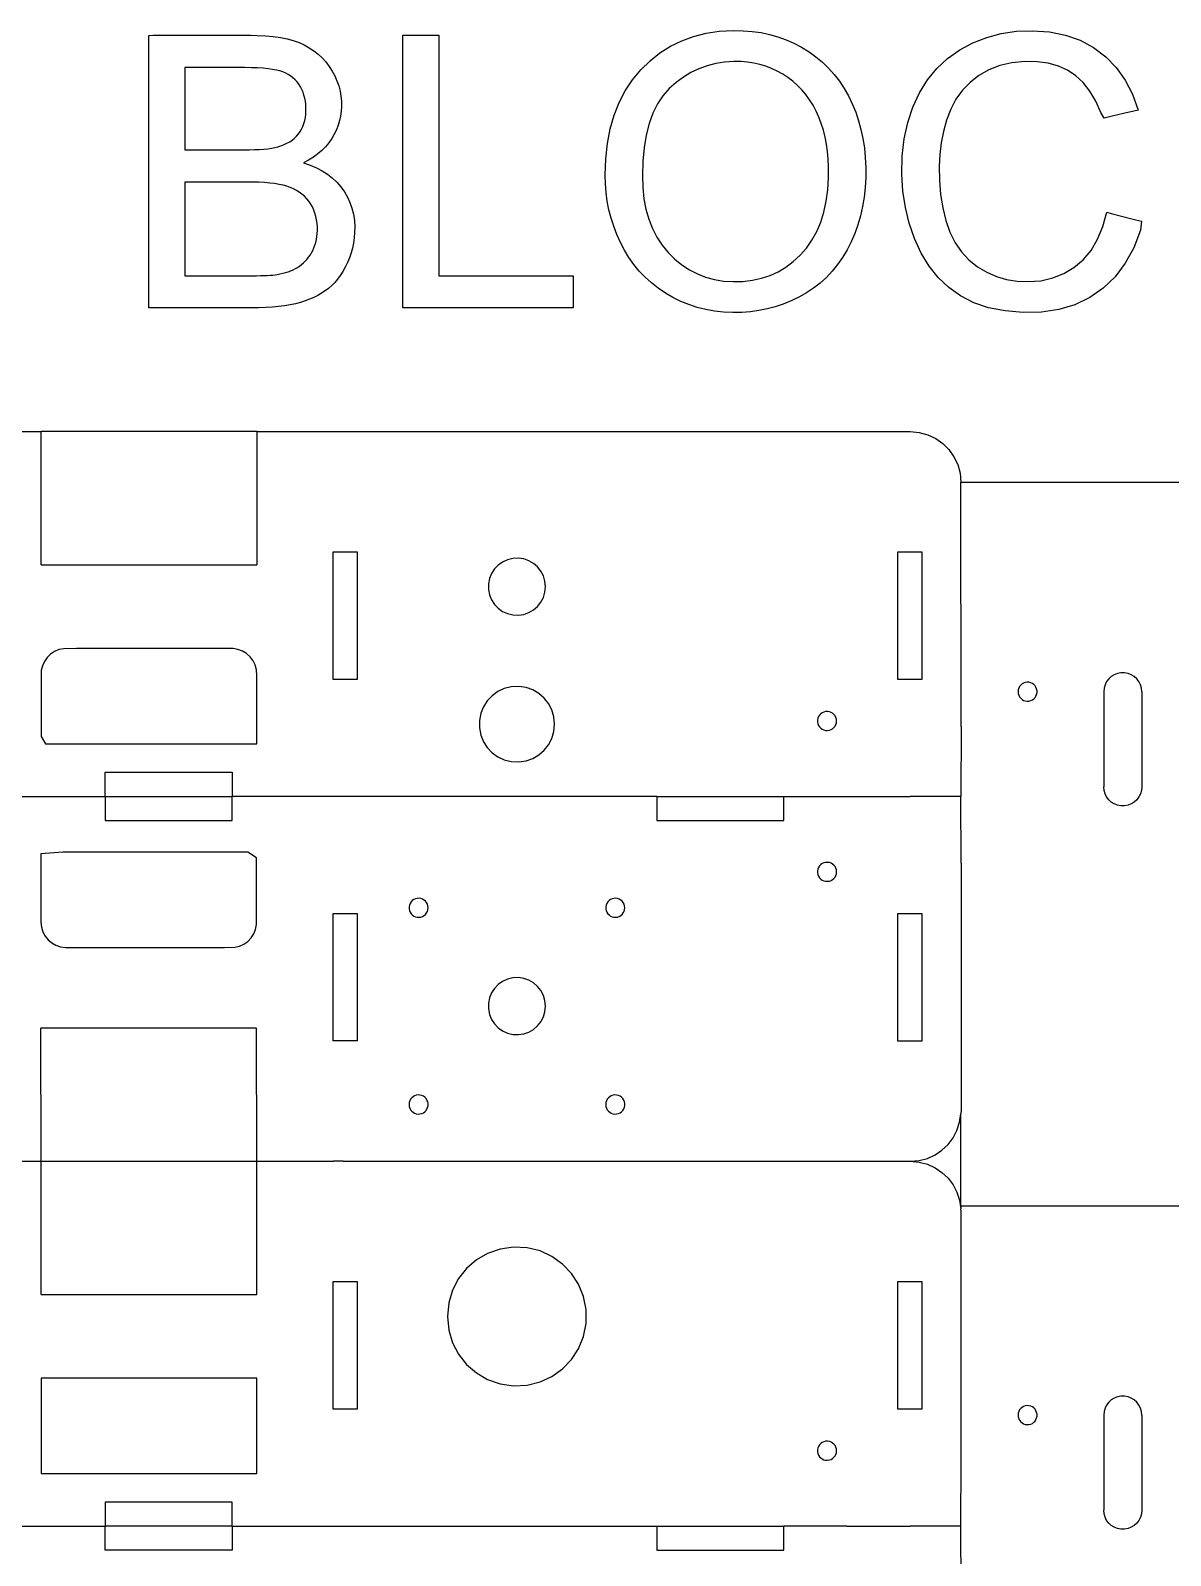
# Model space of a CAD drawing. Header units: metres. Extents: x 0 to 728, y 1000 to 1425.
# Drawn here: x 300.3 to 480, y 1184.9 to 1425.2 of the extents above; entities that cross this region are included whole.
import ezdxf

# ---------------------------------------------------------------- set-up
doc = ezdxf.new("R2010")
doc.units = ezdxf.units.M

msp = doc.modelspace()

# ---------------------------------------------------------------- linework, layer by layer
at = {"layer": 'COMPONENT1'}
for p, q in [((8, 1362), (302, 1362)), ((302, 1341), (302, 1362)), ((336, 1362), (302, 1362)), ((336, 1362), (336, 1341)), ((336, 1362), (438.98, 1362)), ((438.98, 1362), (440.42, 1361.87)), ((440.42, 1361.87), (441.77, 1361.5)), ((441.77, 1361.5), (443.02, 1360.91)), ((443.02, 1360.91), (444.14, 1360.12)), ((444.14, 1360.12), (445.1, 1359.15)), ((445.1, 1359.15), (445.89, 1358.04)), ((445.89, 1358.04), (446.48, 1356.79)), ((446.48, 1356.79), (446.85, 1355.44)), ((446.85, 1355.44), (446.98, 1354)), ((447, 1315.5), (446.98, 1354)), ((446.98, 1354), (496.68, 1354)), ((302, 1341), (336, 1341)), ((351.9, 1343), (348, 1343)), ((348, 1343), (348, 1323)), ((351.9, 1323), (351.9, 1343)), ((374.73, 1341.44), (374.05, 1340.95)), ((375.5, 1341.79), (374.73, 1341.44)), ((376.34, 1342), (375.5, 1341.79)), ((377.23, 1342.04), (376.34, 1342)), ((378.09, 1341.92), (377.23, 1342.04)), ((378.9, 1341.63), (378.09, 1341.92)), ((379.62, 1341.21), (378.9, 1341.63)), ((380.26, 1340.66), (379.62, 1341.21)), ((437, 1343), (437, 1323)), ((440.9, 1343), (437, 1343)), ((440.9, 1323), (440.9, 1343)), ((372.69, 1338.85), (372.52, 1338)), ((373.01, 1339.64), (372.69, 1338.85)), ((373.47, 1340.34), (373.01, 1339.64)), ((374.05, 1340.95), (373.47, 1340.34)), ((380.78, 1340), (380.26, 1340.66)), ((381.17, 1339.25), (380.78, 1340)), ((381.41, 1338.43), (381.17, 1339.25)), ((372.52, 1338), (372.52, 1337.1)), ((372.52, 1337.1), (372.69, 1336.25)), ((372.69, 1336.25), (373.01, 1335.46)), ((381.17, 1335.85), (381.41, 1336.67)), ((381.5, 1337.55), (381.41, 1338.43)), ((381.41, 1336.67), (381.5, 1337.55)), ((373.01, 1335.46), (373.47, 1334.76)), ((373.47, 1334.76), (374.05, 1334.15)), ((374.05, 1334.15), (374.73, 1333.66)), ((378.9, 1333.47), (379.62, 1333.89)), ((379.62, 1333.89), (380.26, 1334.44)), ((380.26, 1334.44), (380.78, 1335.1)), ((380.78, 1335.1), (381.17, 1335.85)), ((374.73, 1333.66), (375.5, 1333.31)), ((375.5, 1333.31), (376.34, 1333.1)), ((376.34, 1333.1), (377.23, 1333.06)), ((377.23, 1333.06), (378.09, 1333.18)), ((378.09, 1333.18), (378.9, 1333.47)), ((303.5, 1326.92), (302.96, 1326.4)), ((304.13, 1327.34), (303.5, 1326.92)), ((304.83, 1327.63), (304.13, 1327.34)), ((305.6, 1327.78), (304.83, 1327.63)), ((307.59, 1327.8), (305.6, 1327.78)), ((310.78, 1327.8), (307.59, 1327.8)), ((313.96, 1327.8), (310.78, 1327.8)), ((317.14, 1327.8), (313.96, 1327.8)), ((320.33, 1327.8), (317.14, 1327.8)), ((323.51, 1327.8), (320.33, 1327.8)), ((326.69, 1327.8), (323.51, 1327.8)), ((329.88, 1327.8), (326.69, 1327.8)), ((332.27, 1327.79), (329.88, 1327.8)), ((333.04, 1327.66), (332.27, 1327.79)), ((333.76, 1327.39), (333.04, 1327.66)), ((334.4, 1327), (333.76, 1327.39)), ((334.96, 1326.49), (334.4, 1327)), ((302.04, 1324.33), (302, 1323.35)), ((302.21, 1325.09), (302.04, 1324.33)), ((302.53, 1325.78), (302.21, 1325.09)), ((302.96, 1326.4), (302.53, 1325.78)), ((335.41, 1325.89), (334.96, 1326.49)), ((335.74, 1325.21), (335.41, 1325.89)), ((335.95, 1324.46), (335.74, 1325.21)), ((336, 1323.58), (335.95, 1324.46)), ((302, 1323.35), (302, 1322)), ((302, 1322), (302, 1320.66)), ((336, 1322.23), (336, 1323.58)), ((336, 1320.88), (336, 1322.23)), ((348, 1323), (351.9, 1323)), ((376.12, 1321.77), (375.01, 1321.49)), ((377.3, 1321.83), (376.12, 1321.77)), ((378.44, 1321.66), (377.3, 1321.83)), ((437, 1323), (440.9, 1323)), ((456.22, 1321.82), (456.09, 1321.57)), ((456.4, 1322.04), (456.22, 1321.82)), ((456.61, 1322.22), (456.4, 1322.04)), ((456.85, 1322.36), (456.61, 1322.22)), ((457.12, 1322.46), (456.85, 1322.36)), ((457.41, 1322.5), (457.12, 1322.46)), ((457.7, 1322.48), (457.41, 1322.5)), ((457.98, 1322.41), (457.7, 1322.48)), ((458.24, 1322.3), (457.98, 1322.41)), ((458.47, 1322.13), (458.24, 1322.3)), ((458.66, 1321.93), (458.47, 1322.13)), ((458.81, 1321.7), (458.66, 1321.93)), ((469.69, 1322.1), (469.54, 1321.57)), ((469.94, 1322.59), (469.69, 1322.1)), ((470.27, 1323.02), (469.94, 1322.59)), ((470.67, 1323.39), (470.27, 1323.02)), ((471.13, 1323.68), (470.67, 1323.39)), ((471.64, 1323.88), (471.13, 1323.68)), ((472.19, 1323.99), (471.64, 1323.88)), ((472.77, 1323.99), (472.19, 1323.99)), ((473.33, 1323.88), (472.77, 1323.99)), ((473.84, 1323.68), (473.33, 1323.88)), ((474.3, 1323.39), (473.84, 1323.68)), ((474.7, 1323.02), (474.3, 1323.39)), ((475.03, 1322.59), (474.7, 1323.02)), ((475.27, 1322.1), (475.03, 1322.59)), ((475.43, 1321.57), (475.27, 1322.1)), ((302, 1320.66), (302, 1319.31)), ((336, 1319.53), (336, 1320.88)), ((336, 1318.19), (336, 1319.53)), ((372.33, 1319.57), (371.73, 1318.64)), ((373.1, 1320.37), (372.33, 1319.57)), ((374, 1321.02), (373.1, 1320.37)), ((375.01, 1321.49), (374, 1321.02)), ((379.51, 1321.28), (378.44, 1321.66)), ((380.47, 1320.72), (379.51, 1321.28)), ((381.3, 1319.99), (380.47, 1320.72)), ((381.99, 1319.12), (381.3, 1319.99)), ((456.01, 1321.29), (455.98, 1321)), ((455.98, 1321), (456.01, 1320.71)), ((456.09, 1321.57), (456.01, 1321.29)), ((456.01, 1320.71), (456.09, 1320.43)), ((456.09, 1320.43), (456.22, 1320.18)), ((456.22, 1320.18), (456.4, 1319.96)), ((456.4, 1319.96), (456.61, 1319.78)), ((456.61, 1319.78), (456.85, 1319.64)), ((456.85, 1319.64), (457.12, 1319.54)), ((457.12, 1319.54), (457.41, 1319.5)), ((457.41, 1319.5), (457.7, 1319.52)), ((457.7, 1319.52), (457.98, 1319.59)), ((457.98, 1319.59), (458.24, 1319.7)), ((458.24, 1319.7), (458.47, 1319.87)), ((458.47, 1319.87), (458.66, 1320.07)), ((458.66, 1320.07), (458.81, 1320.3)), ((458.92, 1321.43), (458.81, 1321.7)), ((458.81, 1320.3), (458.92, 1320.57)), ((458.98, 1321.15), (458.92, 1321.43)), ((458.92, 1320.57), (458.98, 1320.85)), ((458.98, 1320.85), (458.98, 1321.15)), ((469.54, 1321.57), (469.48, 1321)), ((469.48, 1321), (469.48, 1306)), ((475.48, 1321), (475.43, 1321.57)), ((475.48, 1321), (475.48, 1306)), ((302, 1319.31), (302, 1317.96)), ((302, 1317.96), (302, 1316.62)), ((336, 1316.84), (336, 1318.19)), ((371.3, 1317.6), (371.08, 1316.47)), ((371.73, 1318.64), (371.3, 1317.6)), ((382.51, 1318.13), (381.99, 1319.12)), ((382.84, 1317.05), (382.51, 1318.13)), ((382.95, 1315.88), (382.84, 1317.05)), ((424.55, 1317.08), (424.45, 1316.82)), ((424.71, 1317.31), (424.55, 1317.08)), ((424.9, 1317.52), (424.71, 1317.31)), ((425.13, 1317.68), (424.9, 1317.52)), ((425.38, 1317.8), (425.13, 1317.68)), ((425.66, 1317.87), (425.38, 1317.8)), ((425.96, 1317.88), (425.66, 1317.87)), ((426.25, 1317.84), (425.96, 1317.88)), ((426.52, 1317.74), (426.25, 1317.84)), ((426.76, 1317.6), (426.52, 1317.74)), ((426.97, 1317.42), (426.76, 1317.6)), ((427.14, 1317.2), (426.97, 1317.42)), ((427.27, 1316.95), (427.14, 1317.2)), ((302, 1316.62), (302, 1315.27)), ((302, 1315.27), (302, 1313.92)), ((336, 1315.49), (336, 1316.84)), ((336, 1314.15), (336, 1315.49)), ((371.08, 1316.47), (371.08, 1315.29)), ((371.08, 1315.29), (371.3, 1314.16)), ((382.51, 1313.63), (382.84, 1314.72)), ((382.84, 1314.72), (382.95, 1315.88)), ((424.45, 1316.82), (424.39, 1316.53)), ((424.39, 1316.53), (424.39, 1316.23)), ((424.39, 1316.23), (424.45, 1315.95)), ((424.45, 1315.95), (424.55, 1315.69)), ((424.55, 1315.69), (424.71, 1315.45)), ((424.71, 1315.45), (424.9, 1315.25)), ((424.9, 1315.25), (425.13, 1315.09)), ((425.13, 1315.09), (425.38, 1314.97)), ((425.38, 1314.97), (425.66, 1314.9)), ((425.66, 1314.9), (425.96, 1314.89)), ((425.96, 1314.89), (426.25, 1314.93)), ((426.25, 1314.93), (426.52, 1315.02)), ((426.52, 1315.02), (426.76, 1315.16)), ((426.76, 1315.16), (426.97, 1315.35)), ((426.97, 1315.35), (427.14, 1315.57)), ((427.14, 1315.57), (427.27, 1315.82)), ((427.35, 1316.68), (427.27, 1316.95)), ((427.27, 1315.82), (427.35, 1316.09)), ((427.38, 1316.38), (427.35, 1316.68)), ((427.35, 1316.09), (427.38, 1316.38)), ((447, 1315.5), (446.98, 1304.5)), ((302, 1313.92), (302.69, 1312.8)), ((302.69, 1312.8), (306.86, 1312.8)), ((306.86, 1312.8), (311.02, 1312.8)), ((311.02, 1312.8), (315.18, 1312.8)), ((315.18, 1312.8), (319.35, 1312.8)), ((319.35, 1312.8), (323.51, 1312.8)), ((323.51, 1312.8), (327.67, 1312.8)), ((327.67, 1312.8), (331.84, 1312.8)), ((331.84, 1312.8), (336, 1312.8)), ((336, 1312.8), (336, 1314.15)), ((371.3, 1314.16), (371.73, 1313.12)), ((371.73, 1313.12), (372.33, 1312.19)), ((372.33, 1312.19), (373.1, 1311.39)), ((381.3, 1311.78), (381.99, 1312.64)), ((381.99, 1312.64), (382.51, 1313.63)), ((373.1, 1311.39), (374, 1310.75)), ((374, 1310.75), (375.01, 1310.27)), ((375.01, 1310.27), (376.12, 1310)), ((376.12, 1310), (377.3, 1309.94)), ((377.3, 1309.94), (378.44, 1310.11)), ((378.44, 1310.11), (379.51, 1310.49)), ((379.51, 1310.49), (380.47, 1311.05)), ((380.47, 1311.05), (381.3, 1311.78)), ((312.1, 1304.5), (312.1, 1308.3)), ((312.1, 1308.3), (332.1, 1308.3)), ((332.1, 1308.3), (332.1, 1304.5)), ((469.54, 1305.43), (469.48, 1306)), ((469.69, 1304.9), (469.54, 1305.43)), ((475.43, 1305.43), (475.27, 1304.9)), ((475.48, 1306), (475.43, 1305.43)), ((266.4, 1304.5), (312.1, 1304.5)), ((312.1, 1304.5), (312.1, 1300.7)), ((312.1, 1304.5), (332.1, 1304.5)), ((332.1, 1300.7), (332.1, 1304.5)), ((399.07, 1304.5), (332.1, 1304.5)), ((399.07, 1304.5), (399.07, 1300.7)), ((399.07, 1304.5), (419.07, 1304.5)), ((419.07, 1300.7), (419.07, 1304.5)), ((419.07, 1304.5), (429.02, 1304.5)), ((429.02, 1304.5), (439, 1304.5)), ((446.98, 1304.5), (439, 1304.5)), ((447, 1294), (446.98, 1304.5)), ((469.94, 1304.41), (469.69, 1304.9)), ((470.27, 1303.98), (469.94, 1304.41)), ((470.67, 1303.61), (470.27, 1303.98)), ((471.13, 1303.32), (470.67, 1303.61)), ((471.64, 1303.12), (471.13, 1303.32)), ((472.19, 1303.01), (471.64, 1303.12)), ((472.77, 1303.01), (472.19, 1303.01)), ((473.33, 1303.12), (472.77, 1303.01)), ((473.84, 1303.32), (473.33, 1303.12)), ((474.3, 1303.61), (473.84, 1303.32)), ((474.7, 1303.98), (474.3, 1303.61)), ((475.03, 1304.41), (474.7, 1303.98)), ((475.27, 1304.9), (475.03, 1304.41)), ((312.1, 1300.7), (332.1, 1300.7)), ((399.07, 1300.7), (419.07, 1300.7)), ((305.45, 1295.7), (301.98, 1295.47)), ((301.98, 1295.47), (301.98, 1294.13)), ((309.62, 1295.7), (305.45, 1295.7)), ((313.78, 1295.7), (309.62, 1295.7)), ((317.94, 1295.7), (313.78, 1295.7)), ((322.11, 1295.7), (317.94, 1295.7)), ((326.27, 1295.7), (322.11, 1295.7)), ((330.43, 1295.7), (326.27, 1295.7)), ((334.6, 1295.7), (330.43, 1295.7)), ((335.98, 1294.8), (334.6, 1295.7)), ((301.98, 1294.13), (301.98, 1292.78)), ((335.98, 1293.45), (335.98, 1294.8)), ((335.98, 1292.11), (335.98, 1293.45)), ((424.45, 1293.05), (424.39, 1292.76)), ((424.55, 1293.31), (424.45, 1293.05)), ((424.71, 1293.55), (424.55, 1293.31)), ((424.9, 1293.75), (424.71, 1293.55)), ((425.13, 1293.91), (424.9, 1293.75)), ((425.38, 1294.03), (425.13, 1293.91)), ((425.66, 1294.1), (425.38, 1294.03)), ((425.96, 1294.11), (425.66, 1294.1)), ((426.25, 1294.07), (425.96, 1294.11)), ((426.52, 1293.98), (426.25, 1294.07)), ((426.76, 1293.83), (426.52, 1293.98)), ((426.97, 1293.65), (426.76, 1293.83)), ((427.14, 1293.43), (426.97, 1293.65)), ((427.27, 1293.18), (427.14, 1293.43)), ((427.35, 1292.91), (427.27, 1293.18)), ((447, 1294), (447, 1286)), ((301.98, 1292.78), (301.98, 1291.43)), ((301.98, 1291.43), (301.98, 1290.09)), ((335.98, 1290.76), (335.98, 1292.11)), ((335.98, 1289.41), (335.98, 1290.76)), ((424.39, 1292.76), (424.39, 1292.47)), ((424.39, 1292.47), (424.45, 1292.18)), ((424.45, 1292.18), (424.55, 1291.92)), ((424.55, 1291.92), (424.71, 1291.69)), ((424.71, 1291.69), (424.9, 1291.48)), ((424.9, 1291.48), (425.13, 1291.32)), ((425.13, 1291.32), (425.38, 1291.2)), ((425.38, 1291.2), (425.66, 1291.13)), ((425.66, 1291.13), (425.96, 1291.12)), ((425.96, 1291.12), (426.25, 1291.16)), ((426.25, 1291.16), (426.52, 1291.26)), ((426.52, 1291.26), (426.76, 1291.4)), ((426.76, 1291.4), (426.97, 1291.58)), ((426.97, 1291.58), (427.14, 1291.8)), ((427.14, 1291.8), (427.27, 1292.05)), ((427.27, 1292.05), (427.35, 1292.32)), ((427.38, 1292.62), (427.35, 1292.91)), ((427.35, 1292.32), (427.38, 1292.62)), ((301.98, 1290.09), (301.98, 1288.74)), ((301.98, 1288.74), (301.98, 1287.39)), ((335.98, 1288.07), (335.98, 1289.41)), ((360.74, 1288.24), (360.52, 1288.08)), ((361, 1288.36), (360.74, 1288.24)), ((361.28, 1288.43), (361, 1288.36)), ((361.58, 1288.45), (361.28, 1288.43)), ((361.86, 1288.4), (361.58, 1288.45)), ((362.13, 1288.31), (361.86, 1288.4)), ((362.38, 1288.17), (362.13, 1288.31)), ((362.59, 1287.99), (362.38, 1288.17)), ((391.74, 1288.24), (391.52, 1288.08)), ((392, 1288.36), (391.74, 1288.24)), ((392.28, 1288.43), (392, 1288.36)), ((392.58, 1288.45), (392.28, 1288.43)), ((392.87, 1288.4), (392.58, 1288.45)), ((393.13, 1288.31), (392.87, 1288.4)), ((393.38, 1288.17), (393.13, 1288.31)), ((393.59, 1287.99), (393.38, 1288.17)), ((301.98, 1287.39), (301.98, 1286.05)), ((301.98, 1286.05), (301.98, 1284.7)), ((335.98, 1286.72), (335.98, 1288.07)), ((335.98, 1285.37), (335.98, 1286.72)), ((351.9, 1286), (348, 1286)), ((348, 1286), (348, 1266)), ((351.9, 1266), (351.9, 1286)), ((360.06, 1287.38), (360.01, 1287.1)), ((360.01, 1287.1), (360.01, 1286.8)), ((360.01, 1286.8), (360.06, 1286.52)), ((360.17, 1287.65), (360.06, 1287.38)), ((360.06, 1286.52), (360.17, 1286.25)), ((360.32, 1287.88), (360.17, 1287.65)), ((360.17, 1286.25), (360.32, 1286.02)), ((360.52, 1288.08), (360.32, 1287.88)), ((360.32, 1286.02), (360.52, 1285.82)), ((360.52, 1285.82), (360.74, 1285.65)), ((362.13, 1285.59), (362.38, 1285.73)), ((362.38, 1285.73), (362.59, 1285.91)), ((362.76, 1287.77), (362.59, 1287.99)), ((362.59, 1285.91), (362.76, 1286.13)), ((362.89, 1287.52), (362.76, 1287.77)), ((362.76, 1286.13), (362.89, 1286.38)), ((362.97, 1287.24), (362.89, 1287.52)), ((362.89, 1286.38), (362.97, 1286.66)), ((363, 1286.95), (362.97, 1287.24)), ((362.97, 1286.66), (363, 1286.95)), ((391.06, 1287.38), (391.01, 1287.1)), ((391.01, 1287.1), (391.01, 1286.8)), ((391.01, 1286.8), (391.06, 1286.52)), ((391.17, 1287.65), (391.06, 1287.38)), ((391.06, 1286.52), (391.17, 1286.25)), ((391.32, 1287.88), (391.17, 1287.65)), ((391.17, 1286.25), (391.32, 1286.02)), ((391.52, 1288.08), (391.32, 1287.88)), ((391.32, 1286.02), (391.52, 1285.82)), ((391.52, 1285.82), (391.74, 1285.65)), ((393.13, 1285.59), (393.38, 1285.73)), ((393.38, 1285.73), (393.59, 1285.91)), ((393.76, 1287.77), (393.59, 1287.99)), ((393.59, 1285.91), (393.76, 1286.13)), ((393.89, 1287.52), (393.76, 1287.77)), ((393.76, 1286.13), (393.89, 1286.38)), ((393.97, 1287.24), (393.89, 1287.52)), ((393.89, 1286.38), (393.97, 1286.66)), ((394, 1286.95), (393.97, 1287.24)), ((393.97, 1286.66), (394, 1286.95)), ((440.9, 1286), (437, 1286)), ((437, 1286), (437, 1266)), ((440.9, 1266), (440.9, 1286)), ((447, 1286), (447, 1255)), ((301.98, 1284.7), (302.06, 1283.91)), ((302.06, 1283.91), (302.29, 1283.17)), ((335.52, 1282.83), (335.81, 1283.53)), ((335.81, 1283.53), (335.96, 1284.3)), ((335.96, 1284.3), (335.98, 1285.37)), ((360.74, 1285.65), (361, 1285.54)), ((361, 1285.54), (361.28, 1285.47)), ((361.28, 1285.47), (361.58, 1285.45)), ((361.58, 1285.45), (361.86, 1285.49)), ((361.86, 1285.49), (362.13, 1285.59)), ((391.74, 1285.65), (392, 1285.54)), ((392, 1285.54), (392.28, 1285.47)), ((392.28, 1285.47), (392.58, 1285.45)), ((392.58, 1285.45), (392.87, 1285.49)), ((392.87, 1285.49), (393.13, 1285.59)), ((302.29, 1283.17), (302.64, 1282.5)), ((302.64, 1282.5), (303.11, 1281.92)), ((303.11, 1281.92), (303.68, 1281.43)), ((303.68, 1281.43), (304.34, 1281.05)), ((304.34, 1281.05), (305.07, 1280.81)), ((332.52, 1280.73), (333.27, 1280.91)), ((333.27, 1280.91), (333.97, 1281.22)), ((333.97, 1281.22), (334.58, 1281.66)), ((334.58, 1281.66), (335.1, 1282.2)), ((335.1, 1282.2), (335.52, 1282.83)), ((305.07, 1280.81), (305.85, 1280.7)), ((305.85, 1280.7), (308.64, 1280.7)), ((308.64, 1280.7), (311.82, 1280.7)), ((311.82, 1280.7), (315, 1280.7)), ((315, 1280.7), (318.19, 1280.7)), ((318.19, 1280.7), (321.37, 1280.7)), ((321.37, 1280.7), (324.55, 1280.7)), ((324.55, 1280.7), (327.74, 1280.7)), ((327.74, 1280.7), (330.92, 1280.7)), ((330.92, 1280.7), (332.52, 1280.73)), ((373.47, 1274.24), (373.01, 1273.54)), ((374.05, 1274.85), (373.47, 1274.24)), ((374.73, 1275.34), (374.05, 1274.85)), ((375.5, 1275.69), (374.73, 1275.34)), ((376.34, 1275.9), (375.5, 1275.69)), ((377.23, 1275.94), (376.34, 1275.9)), ((378.09, 1275.82), (377.23, 1275.94)), ((378.9, 1275.53), (378.09, 1275.82)), ((379.62, 1275.11), (378.9, 1275.53)), ((380.26, 1274.56), (379.62, 1275.11)), ((380.78, 1273.9), (380.26, 1274.56)), ((381.17, 1273.15), (380.78, 1273.9)), ((372.69, 1272.75), (372.52, 1271.9)), ((372.52, 1271.9), (372.52, 1271)), ((373.01, 1273.54), (372.69, 1272.75)), ((381.41, 1272.33), (381.17, 1273.15)), ((381.5, 1271.45), (381.41, 1272.33)), ((381.41, 1270.57), (381.5, 1271.45)), ((372.52, 1271), (372.69, 1270.15)), ((372.69, 1270.15), (373.01, 1269.36)), ((373.01, 1269.36), (373.47, 1268.66)), ((380.26, 1268.34), (380.78, 1269)), ((380.78, 1269), (381.17, 1269.75)), ((381.17, 1269.75), (381.41, 1270.57)), ((335.98, 1268), (301.98, 1268)), ((302, 1247), (301.98, 1268)), ((336, 1247), (335.98, 1268)), ((373.47, 1268.66), (374.05, 1268.05)), ((374.05, 1268.05), (374.73, 1267.56)), ((374.73, 1267.56), (375.5, 1267.21)), ((375.5, 1267.21), (376.34, 1267)), ((376.34, 1267), (377.23, 1266.96)), ((377.23, 1266.96), (378.09, 1267.08)), ((378.09, 1267.08), (378.9, 1267.37)), ((378.9, 1267.37), (379.62, 1267.79)), ((379.62, 1267.79), (380.26, 1268.34)), ((351.9, 1266), (348, 1266)), ((437, 1266), (440.9, 1266)), ((360.42, 1256.99), (360.24, 1256.77)), ((360.63, 1257.17), (360.42, 1256.99)), ((360.87, 1257.31), (360.63, 1257.17)), ((361.14, 1257.4), (360.87, 1257.31)), ((361.43, 1257.45), (361.14, 1257.4)), ((361.72, 1257.43), (361.43, 1257.45)), ((362, 1257.36), (361.72, 1257.43)), ((362.26, 1257.24), (362, 1257.36)), ((362.48, 1257.08), (362.26, 1257.24)), ((362.68, 1256.88), (362.48, 1257.08)), ((362.83, 1256.65), (362.68, 1256.88)), ((391.42, 1256.99), (391.24, 1256.77)), ((391.63, 1257.17), (391.42, 1256.99)), ((391.87, 1257.31), (391.63, 1257.17)), ((392.14, 1257.4), (391.87, 1257.31)), ((392.43, 1257.45), (392.14, 1257.4)), ((392.72, 1257.43), (392.43, 1257.45)), ((393, 1257.36), (392.72, 1257.43)), ((393.26, 1257.24), (393, 1257.36)), ((393.49, 1257.08), (393.26, 1257.24)), ((393.68, 1256.88), (393.49, 1257.08)), ((393.83, 1256.65), (393.68, 1256.88)), ((360.03, 1256.24), (360, 1255.95)), ((360, 1255.95), (360.03, 1255.66)), ((360.11, 1256.52), (360.03, 1256.24)), ((360.03, 1255.66), (360.11, 1255.38)), ((360.24, 1256.77), (360.11, 1256.52)), ((360.11, 1255.38), (360.24, 1255.13)), ((360.24, 1255.13), (360.42, 1254.91)), ((360.42, 1254.91), (360.63, 1254.73)), ((360.63, 1254.73), (360.87, 1254.59)), ((360.87, 1254.59), (361.14, 1254.49)), ((361.14, 1254.49), (361.43, 1254.45)), ((361.72, 1254.47), (362, 1254.54)), ((362, 1254.54), (362.26, 1254.65)), ((362.26, 1254.65), (362.48, 1254.82)), ((362.48, 1254.82), (362.68, 1255.02)), ((362.68, 1255.02), (362.83, 1255.25)), ((362.94, 1256.38), (362.83, 1256.65)), ((362.83, 1255.25), (362.94, 1255.52)), ((362.99, 1256.1), (362.94, 1256.38)), ((362.94, 1255.52), (362.99, 1255.8)), ((362.99, 1255.8), (362.99, 1256.1)), ((391.03, 1256.24), (391, 1255.95)), ((391, 1255.95), (391.03, 1255.66)), ((391.11, 1256.52), (391.03, 1256.24)), ((391.03, 1255.66), (391.11, 1255.38)), ((391.24, 1256.77), (391.11, 1256.52)), ((391.11, 1255.38), (391.24, 1255.13)), ((391.24, 1255.13), (391.42, 1254.91)), ((391.42, 1254.91), (391.63, 1254.73)), ((391.63, 1254.73), (391.87, 1254.59)), ((391.87, 1254.59), (392.14, 1254.49)), ((392.14, 1254.49), (392.43, 1254.45)), ((392.72, 1254.47), (393, 1254.54)), ((393, 1254.54), (393.26, 1254.65)), ((393.26, 1254.65), (393.49, 1254.82)), ((393.49, 1254.82), (393.68, 1255.02)), ((393.68, 1255.02), (393.83, 1255.25)), ((393.94, 1256.38), (393.83, 1256.65)), ((393.83, 1255.25), (393.94, 1255.52)), ((393.99, 1256.1), (393.94, 1256.38)), ((393.94, 1255.52), (393.99, 1255.8)), ((393.99, 1255.8), (393.99, 1256.1)), ((446.78, 1253.14), (446.98, 1254.5)), ((446.99, 1254.56), (446.98, 1254.5)), ((446.98, 1240), (446.98, 1254.5)), ((447, 1254.78), (446.99, 1254.72)), ((446.99, 1254.72), (446.99, 1254.67)), ((446.99, 1254.67), (446.99, 1254.61)), ((446.99, 1254.61), (446.99, 1254.56)), ((447, 1255), (447, 1254.94)), ((447, 1254.94), (447, 1254.89)), ((447, 1254.89), (447, 1254.83)), ((447, 1254.83), (447, 1254.78)), ((361.43, 1254.45), (361.72, 1254.47)), ((392.43, 1254.45), (392.72, 1254.47)), ((446.36, 1251.87), (446.78, 1253.14)), ((444.95, 1249.65), (445.74, 1250.7)), ((445.74, 1250.7), (446.36, 1251.87)), ((440.39, 1247.12), (441.69, 1247.46)), ((441.69, 1247.46), (442.9, 1248.01)), ((442.9, 1248.01), (443.99, 1248.75)), ((443.99, 1248.75), (444.95, 1249.65)), ((84.47, 1247), (302, 1247)), ((302, 1226), (302, 1247)), ((302, 1247), (336, 1247)), ((336, 1226), (336, 1247)), ((336, 1247), (348.08, 1247)), ((349.62, 1247), (348.08, 1247)), ((349.62, 1247), (439, 1247)), ((439, 1247), (440.39, 1247.12)), ((439, 1247), (440.39, 1246.88)), ((440.39, 1246.88), (441.69, 1246.54)), ((441.69, 1246.54), (442.9, 1245.98)), ((442.9, 1245.98), (443.99, 1245.25)), ((443.99, 1245.25), (444.95, 1244.35)), ((444.95, 1244.35), (445.74, 1243.3)), ((445.74, 1243.3), (446.36, 1242.13)), ((446.36, 1242.13), (446.78, 1240.86)), ((446.78, 1240.86), (446.98, 1239.5)), ((446.98, 1240), (446.98, 1239.5)), ((446.98, 1240), (496.68, 1240)), ((446.99, 1239.44), (446.98, 1239.5)), ((446.99, 1239.39), (446.99, 1239.44)), ((446.99, 1239.33), (446.99, 1239.39)), ((446.99, 1239.28), (446.99, 1239.33)), ((447, 1239.22), (446.99, 1239.28)), ((447, 1239.17), (447, 1239.22)), ((447, 1239.11), (447, 1239.17)), ((447, 1239.06), (447, 1239.11)), ((447, 1239), (447, 1239.06)), ((447, 1228), (447, 1239)), ((374.34, 1233.17), (372.38, 1232.48)), ((376.45, 1233.49), (374.34, 1233.17)), ((378.62, 1233.38), (376.45, 1233.49)), ((380.66, 1232.87), (378.62, 1233.38)), ((382.53, 1232), (380.66, 1232.87)), ((370.62, 1231.45), (369.08, 1230.11)), ((372.38, 1232.48), (370.62, 1231.45)), ((384.19, 1230.81), (382.53, 1232)), ((385.59, 1229.34), (384.19, 1230.81)), ((367.82, 1228.51), (366.86, 1226.69)), ((369.08, 1230.11), (367.82, 1228.51)), ((386.71, 1227.63), (385.59, 1229.34)), ((302, 1226), (336, 1226)), ((348, 1228), (348, 1208)), ((351.9, 1228), (348, 1228)), ((351.9, 1208), (351.9, 1228)), ((366.86, 1226.69), (366.26, 1224.69)), ((387.49, 1225.71), (386.71, 1227.63)), ((387.9, 1223.64), (387.49, 1225.71)), ((440.9, 1228), (437, 1228)), ((437, 1228), (437, 1208)), ((440.9, 1208), (440.9, 1228)), ((447, 1200), (447, 1228)), ((366.26, 1224.69), (366.05, 1222.55)), ((387.9, 1221.46), (387.9, 1223.64)), ((366.05, 1222.55), (366.26, 1220.41)), ((387.49, 1219.39), (387.9, 1221.46)), ((366.26, 1220.41), (366.86, 1218.41)), ((386.71, 1217.47), (387.49, 1219.39)), ((366.86, 1218.41), (367.82, 1216.59)), ((367.82, 1216.59), (369.08, 1214.99)), ((385.59, 1215.76), (386.71, 1217.47)), ((369.08, 1214.99), (370.62, 1213.65)), ((370.62, 1213.65), (372.38, 1212.62)), ((382.53, 1213.09), (384.19, 1214.29)), ((384.19, 1214.29), (385.59, 1215.76)), ((336, 1212.8), (302, 1212.8)), ((302, 1212.8), (302, 1197.8)), ((336, 1197.8), (336, 1212.8)), ((372.38, 1212.62), (374.34, 1211.92)), ((374.34, 1211.92), (376.45, 1211.61)), ((376.45, 1211.61), (378.62, 1211.72)), ((378.62, 1211.72), (380.66, 1212.23)), ((380.66, 1212.23), (382.53, 1213.09)), ((470.27, 1209.02), (469.94, 1208.59)), ((470.67, 1209.39), (470.27, 1209.02)), ((471.13, 1209.68), (470.67, 1209.39)), ((471.64, 1209.88), (471.13, 1209.68)), ((472.19, 1209.99), (471.64, 1209.88)), ((472.77, 1209.99), (472.19, 1209.99)), ((473.33, 1209.88), (472.77, 1209.99)), ((473.84, 1209.68), (473.33, 1209.88)), ((474.3, 1209.39), (473.84, 1209.68)), ((474.7, 1209.02), (474.3, 1209.39)), ((475.03, 1208.59), (474.7, 1209.02)), ((348, 1208), (351.9, 1208)), ((437, 1208), (440.9, 1208)), ((456.01, 1207.29), (455.98, 1207)), ((455.98, 1207), (456.01, 1206.71)), ((456.09, 1207.57), (456.01, 1207.29)), ((456.01, 1206.71), (456.09, 1206.43)), ((456.22, 1207.82), (456.09, 1207.57)), ((456.09, 1206.43), (456.22, 1206.18)), ((456.4, 1208.04), (456.22, 1207.82)), ((456.61, 1208.22), (456.4, 1208.04)), ((456.85, 1208.36), (456.61, 1208.22)), ((457.12, 1208.46), (456.85, 1208.36)), ((457.41, 1208.5), (457.12, 1208.46)), ((457.7, 1208.48), (457.41, 1208.5)), ((457.98, 1208.41), (457.7, 1208.48)), ((458.24, 1208.3), (457.98, 1208.41)), ((458.47, 1208.13), (458.24, 1208.3)), ((458.66, 1207.93), (458.47, 1208.13)), ((458.81, 1207.7), (458.66, 1207.93)), ((458.92, 1207.43), (458.81, 1207.7)), ((458.81, 1206.3), (458.92, 1206.57)), ((458.98, 1207.15), (458.92, 1207.43)), ((458.92, 1206.57), (458.98, 1206.85)), ((458.98, 1206.85), (458.98, 1207.15)), ((469.54, 1207.57), (469.48, 1207)), ((469.48, 1207), (469.48, 1192)), ((469.69, 1208.1), (469.54, 1207.57)), ((469.94, 1208.59), (469.69, 1208.1)), ((475.27, 1208.1), (475.03, 1208.59)), ((475.43, 1207.57), (475.27, 1208.1)), ((475.48, 1207), (475.43, 1207.57)), ((475.48, 1207), (475.48, 1192)), ((456.22, 1206.18), (456.4, 1205.96)), ((456.4, 1205.96), (456.61, 1205.78)), ((456.61, 1205.78), (456.85, 1205.64)), ((456.85, 1205.64), (457.12, 1205.54)), ((457.12, 1205.54), (457.41, 1205.5)), ((457.41, 1205.5), (457.7, 1205.52)), ((457.7, 1205.52), (457.98, 1205.59)), ((457.98, 1205.59), (458.24, 1205.7)), ((458.24, 1205.7), (458.47, 1205.87)), ((458.47, 1205.87), (458.66, 1206.07)), ((458.66, 1206.07), (458.81, 1206.3)), ((424.45, 1201.82), (424.39, 1201.53)), ((424.55, 1202.08), (424.45, 1201.82)), ((424.71, 1202.31), (424.55, 1202.08)), ((424.9, 1202.51), (424.71, 1202.31)), ((425.13, 1202.68), (424.9, 1202.51)), ((425.38, 1202.8), (425.13, 1202.68)), ((425.66, 1202.87), (425.38, 1202.8)), ((425.96, 1202.88), (425.66, 1202.87)), ((426.25, 1202.84), (425.96, 1202.88)), ((426.52, 1202.74), (426.25, 1202.84)), ((426.76, 1202.6), (426.52, 1202.74)), ((426.97, 1202.42), (426.76, 1202.6)), ((427.14, 1202.2), (426.97, 1202.42)), ((427.27, 1201.95), (427.14, 1202.2)), ((427.35, 1201.68), (427.27, 1201.95)), ((427.38, 1201.38), (427.35, 1201.68)), ((424.39, 1201.53), (424.39, 1201.23)), ((424.39, 1201.23), (424.45, 1200.95)), ((424.45, 1200.95), (424.55, 1200.69)), ((424.55, 1200.69), (424.71, 1200.45)), ((424.71, 1200.45), (424.9, 1200.25)), ((424.9, 1200.25), (425.13, 1200.09)), ((425.13, 1200.09), (425.38, 1199.97)), ((425.38, 1199.97), (425.66, 1199.9)), ((425.66, 1199.9), (425.96, 1199.88)), ((425.96, 1199.88), (426.25, 1199.93)), ((426.25, 1199.93), (426.52, 1200.02)), ((426.52, 1200.02), (426.76, 1200.16)), ((426.76, 1200.16), (426.97, 1200.35)), ((426.97, 1200.35), (427.14, 1200.57)), ((427.14, 1200.57), (427.27, 1200.82)), ((427.27, 1200.82), (427.35, 1201.09)), ((427.35, 1201.09), (427.38, 1201.38)), ((446.98, 1189.5), (447, 1200)), ((302, 1197.8), (336, 1197.8)), ((332.1, 1193.3), (312.1, 1193.3)), ((312.1, 1193.3), (312.1, 1189.5)), ((332.1, 1189.5), (332.1, 1193.3)), ((469.54, 1191.43), (469.48, 1192)), ((475.48, 1192), (475.43, 1191.43)), ((469.69, 1190.9), (469.54, 1191.43)), ((469.94, 1190.41), (469.69, 1190.9)), ((470.27, 1189.98), (469.94, 1190.41)), ((470.67, 1189.61), (470.27, 1189.98)), ((471.13, 1189.32), (470.67, 1189.61)), ((474.3, 1189.61), (473.84, 1189.32)), ((474.7, 1189.98), (474.3, 1189.61)), ((475.03, 1190.41), (474.7, 1189.98)), ((475.27, 1190.9), (475.03, 1190.41)), ((475.43, 1191.43), (475.27, 1190.9)), ((266.4, 1189.5), (312.1, 1189.5)), ((312.1, 1185.7), (312.1, 1189.5)), ((332.1, 1189.5), (312.1, 1189.5)), ((332.1, 1189.5), (332.1, 1185.7)), ((332.1, 1189.5), (399.07, 1189.5)), ((399.07, 1189.5), (399.07, 1185.7)), ((399.07, 1189.5), (419.07, 1189.5)), ((429.02, 1189.5), (419.07, 1189.5)), ((419.07, 1185.7), (419.07, 1189.5)), ((429.02, 1189.5), (439, 1189.5)), ((446.98, 1189.5), (439, 1189.5)), ((447, 1179), (446.98, 1189.5)), ((471.64, 1189.12), (471.13, 1189.32)), ((472.19, 1189.01), (471.64, 1189.12)), ((472.77, 1189.01), (472.19, 1189.01)), ((473.33, 1189.12), (472.77, 1189.01)), ((473.84, 1189.32), (473.33, 1189.12)), ((332.1, 1185.7), (312.1, 1185.7)), ((399.07, 1185.7), (419.07, 1185.7))]:
    msp.add_line(p, q, dxfattribs=at)
at = {"layer": 'COMPONENT16'}
for p, q in [((408.9, 1425.07), (411.07, 1425.2)), ((411.07, 1425.2), (412.67, 1425.17)), ((412.67, 1425.17), (414.09, 1425.06)), ((455.72, 1425.07), (458.21, 1425.17)), ((458.21, 1425.17), (460.93, 1424.98)), ((319.01, 1424.39), (319.65, 1424.44)), ((319.01, 1421.49), (319.01, 1424.39)), ((319.65, 1424.44), (321.71, 1424.44)), ((321.71, 1424.44), (324.68, 1424.44)), ((324.68, 1424.44), (328.03, 1424.44)), ((328.03, 1424.44), (331.23, 1424.44)), ((331.23, 1424.44), (333.75, 1424.44)), ((333.75, 1424.44), (335.05, 1424.44)), ((335.05, 1424.44), (336.09, 1424.43)), ((336.09, 1424.43), (337.37, 1424.36)), ((337.37, 1424.36), (338.58, 1424.25)), ((338.58, 1424.25), (339.72, 1424.09)), ((339.72, 1424.09), (340.77, 1423.87)), ((340.77, 1423.87), (341.75, 1423.61)), ((341.75, 1423.61), (342.66, 1423.29)), ((342.66, 1423.29), (343.49, 1422.92)), ((343.49, 1422.92), (344.27, 1422.49)), ((359.03, 1381.48), (359.03, 1424.44)), ((359.03, 1424.44), (364.72, 1424.44)), ((364.72, 1424.44), (364.72, 1386.55)), ((399.55, 1421.67), (401.22, 1422.72)), ((401.22, 1422.72), (402.98, 1423.58)), ((402.98, 1423.58), (404.85, 1424.27)), ((404.85, 1424.27), (406.82, 1424.76)), ((406.82, 1424.76), (408.9, 1425.07)), ((414.09, 1425.06), (415.48, 1424.86)), ((415.48, 1424.86), (416.83, 1424.57)), ((416.83, 1424.57), (418.15, 1424.19)), ((418.15, 1424.19), (419.43, 1423.73)), ((419.43, 1423.73), (420.67, 1423.18)), ((420.67, 1423.18), (421.88, 1422.55)), ((446.79, 1422.15), (448.88, 1423.25)), ((448.88, 1423.25), (451.07, 1424.11)), ((451.07, 1424.11), (453.34, 1424.71)), ((453.34, 1424.71), (455.72, 1425.07)), ((460.93, 1424.98), (463.45, 1424.48)), ((463.45, 1424.48), (465.77, 1423.65)), ((465.77, 1423.65), (467.89, 1422.51)), ((319.01, 1415.16), (319.01, 1421.49)), ((344.27, 1422.49), (344.99, 1422.01)), ((344.99, 1422.01), (345.67, 1421.48)), ((345.67, 1421.48), (346.3, 1420.89)), ((346.3, 1420.89), (346.88, 1420.25)), ((396.53, 1419.01), (397.99, 1420.43)), ((397.99, 1420.43), (399.55, 1421.67)), ((411.18, 1420.31), (409.73, 1420.21)), ((412.32, 1420.29), (411.18, 1420.31)), ((421.88, 1422.55), (423.05, 1421.83)), ((423.05, 1421.83), (424.14, 1421.04)), ((424.14, 1421.04), (425.17, 1420.19)), ((443.2, 1419.23), (444.89, 1420.81)), ((444.89, 1420.81), (446.79, 1422.15)), ((457.05, 1420.29), (455.01, 1420.09)), ((459.01, 1420.27), (457.05, 1420.29)), ((467.89, 1422.51), (469.81, 1421.06)), ((469.81, 1421.06), (471.47, 1419.35)), ((324.98, 1419.37), (324.69, 1419.36)), ((324.69, 1419.36), (324.69, 1418.71)), ((324.69, 1418.71), (324.69, 1417.19)), ((325.87, 1419.37), (324.98, 1419.37)), ((327.18, 1419.37), (325.87, 1419.37)), ((328.72, 1419.37), (327.18, 1419.37)), ((330.29, 1419.37), (328.72, 1419.37)), ((331.7, 1419.37), (330.29, 1419.37)), ((332.75, 1419.37), (331.7, 1419.37)), ((333.26, 1419.37), (332.75, 1419.37)), ((334.14, 1419.37), (333.26, 1419.37)), ((335.18, 1419.34), (334.14, 1419.37)), ((336.13, 1419.3), (335.18, 1419.34)), ((337, 1419.24), (336.13, 1419.3)), ((337.79, 1419.16), (337, 1419.24)), ((338.49, 1419.07), (337.79, 1419.16)), ((339.11, 1418.95), (338.49, 1419.07)), ((339.65, 1418.82), (339.11, 1418.95)), ((340.12, 1418.66), (339.65, 1418.82)), ((340.56, 1418.48), (340.12, 1418.66)), ((340.97, 1418.26), (340.56, 1418.48)), ((341.35, 1418.02), (340.97, 1418.26)), ((341.71, 1417.74), (341.35, 1418.02)), ((346.88, 1420.25), (347.4, 1419.55)), ((347.4, 1419.55), (347.88, 1418.8)), ((347.88, 1418.8), (348.29, 1418.03)), ((348.29, 1418.03), (348.63, 1417.25)), ((395.21, 1417.43), (396.53, 1419.01)), ((404.44, 1418.59), (403.24, 1417.87)), ((405.68, 1419.18), (404.44, 1418.59)), ((406.98, 1419.65), (405.68, 1419.18)), ((408.33, 1420), (406.98, 1419.65)), ((409.73, 1420.21), (408.33, 1420)), ((413.33, 1420.2), (412.32, 1420.29)), ((414.32, 1420.06), (413.33, 1420.2)), ((415.29, 1419.84), (414.32, 1420.06)), ((416.23, 1419.56), (415.29, 1419.84)), ((417.14, 1419.22), (416.23, 1419.56)), ((418.03, 1418.8), (417.14, 1419.22)), ((418.89, 1418.33), (418.03, 1418.8)), ((419.72, 1417.79), (418.89, 1418.33)), ((425.17, 1420.19), (426.12, 1419.26)), ((426.12, 1419.26), (427.01, 1418.27)), ((427.01, 1418.27), (427.83, 1417.21)), ((441.72, 1417.43), (443.2, 1419.23)), ((449.83, 1418.12), (448.42, 1417.03)), ((451.4, 1419.01), (449.83, 1418.12)), ((453.12, 1419.67), (451.4, 1419.01)), ((455.01, 1420.09), (453.12, 1419.67)), ((460.75, 1420.03), (459.01, 1420.27)), ((462.34, 1419.59), (460.75, 1420.03)), ((463.79, 1418.94), (462.34, 1419.59)), ((465.1, 1418.08), (463.79, 1418.94)), ((466.27, 1417), (465.1, 1418.08)), ((471.47, 1419.35), (472.88, 1417.38)), ((324.69, 1417.19), (324.69, 1415.11)), ((342.04, 1417.43), (341.71, 1417.74)), ((342.35, 1417.09), (342.04, 1417.43)), ((342.63, 1416.72), (342.35, 1417.09)), ((342.88, 1416.32), (342.63, 1416.72)), ((343.1, 1415.9), (342.88, 1416.32)), ((343.29, 1415.47), (343.1, 1415.9)), ((348.63, 1417.25), (348.91, 1416.46)), ((348.91, 1416.46), (349.12, 1415.66)), ((349.12, 1415.66), (349.27, 1414.86)), ((393.11, 1413.85), (394.07, 1415.71)), ((394.07, 1415.71), (395.21, 1417.43)), ((401, 1416.05), (400.01, 1414.92)), ((402.1, 1417.02), (401, 1416.05)), ((403.24, 1417.87), (402.1, 1417.02)), ((420.51, 1417.2), (419.72, 1417.79)), ((421.24, 1416.55), (420.51, 1417.2)), ((421.92, 1415.85), (421.24, 1416.55)), ((422.56, 1415.09), (421.92, 1415.85)), ((427.83, 1417.21), (428.58, 1416.08)), ((428.58, 1416.08), (429.26, 1414.89)), ((440.45, 1415.39), (441.72, 1417.43)), ((447.21, 1415.78), (446.19, 1414.37)), ((448.42, 1417.03), (447.21, 1415.78)), ((467.31, 1415.66), (466.27, 1417)), ((468.23, 1414.08), (467.31, 1415.66)), ((472.88, 1417.38), (474.03, 1415.15)), ((319.01, 1406.81), (319.01, 1415.16)), ((324.69, 1415.11), (324.69, 1412.75)), ((343.44, 1415.02), (343.29, 1415.47)), ((343.57, 1414.55), (343.44, 1415.02)), ((343.67, 1414.07), (343.57, 1414.55)), ((343.73, 1413.58), (343.67, 1414.07)), ((343.76, 1413.07), (343.73, 1413.58)), ((349.27, 1414.86), (349.35, 1414.04)), ((349.36, 1413.23), (349.32, 1412.47)), ((349.35, 1414.04), (349.36, 1413.23)), ((392.32, 1411.84), (393.11, 1413.85)), ((399.15, 1413.63), (398.43, 1412.16)), ((400.01, 1414.92), (399.15, 1413.63)), ((423.14, 1414.29), (422.56, 1415.09)), ((423.68, 1413.43), (423.14, 1414.29)), ((424.16, 1412.51), (423.68, 1413.43)), ((429.26, 1414.89), (429.86, 1413.63)), ((429.86, 1413.63), (430.4, 1412.32)), ((438.6, 1410.72), (439.4, 1413.14)), ((439.4, 1413.14), (440.45, 1415.39)), ((446.19, 1414.37), (445.37, 1412.8)), ((469.01, 1412.25), (468.23, 1414.08)), ((474.03, 1415.15), (474.92, 1412.66)), ((324.69, 1412.75), (324.69, 1410.4)), ((343.44, 1410.53), (343.57, 1411)), ((343.57, 1411), (343.67, 1411.49)), ((343.67, 1411.49), (343.73, 1412)), ((343.73, 1412), (343.76, 1412.53)), ((343.76, 1412.53), (343.76, 1413.07)), ((349.05, 1410.99), (348.83, 1410.26)), ((349.21, 1411.72), (349.05, 1410.99)), ((349.32, 1412.47), (349.21, 1411.72)), ((391.7, 1409.7), (392.32, 1411.84)), ((398.43, 1412.16), (397.83, 1410.53)), ((424.59, 1411.55), (424.16, 1412.51)), ((424.97, 1410.54), (424.59, 1411.55)), ((430.4, 1412.32), (430.85, 1410.98)), ((430.85, 1410.98), (431.23, 1409.59)), ((438.05, 1408.14), (438.6, 1410.72)), ((444.73, 1411.08), (444.23, 1409.3)), ((445.37, 1412.8), (444.73, 1411.08)), ((469.54, 1411.39), (469.01, 1412.25)), ((470.82, 1411.7), (469.54, 1411.39)), ((472.62, 1412.12), (470.82, 1411.7)), ((474.22, 1412.5), (472.62, 1412.12)), ((474.92, 1412.66), (474.22, 1412.5)), ((324.69, 1410.4), (324.69, 1408.37)), ((324.69, 1408.37), (324.69, 1406.93)), ((341.95, 1408.24), (342.28, 1408.56)), ((342.28, 1408.56), (342.58, 1408.91)), ((342.58, 1408.91), (342.84, 1409.28)), ((342.84, 1409.28), (343.07, 1409.67)), ((343.07, 1409.67), (343.27, 1410.09)), ((343.27, 1410.09), (343.44, 1410.53)), ((348.21, 1408.85), (347.81, 1408.17)), ((348.55, 1409.55), (348.21, 1408.85)), ((348.83, 1410.26), (348.55, 1409.55)), ((391.26, 1407.41), (391.7, 1409.7)), ((397.37, 1408.73), (397.04, 1406.76)), ((397.83, 1410.53), (397.37, 1408.73)), ((425.3, 1409.49), (424.97, 1410.54)), ((425.57, 1408.4), (425.3, 1409.49)), ((425.79, 1407.27), (425.57, 1408.4)), ((431.23, 1409.59), (431.53, 1408.16)), ((444.23, 1409.3), (443.87, 1407.5)), ((319.01, 1397.85), (319.01, 1406.81)), ((324.69, 1406.93), (324.69, 1406.39)), ((324.69, 1406.39), (325.08, 1406.39)), ((325.08, 1406.39), (326.11, 1406.39)), ((326.11, 1406.39), (327.56, 1406.39)), ((327.56, 1406.39), (329.24, 1406.39)), ((329.24, 1406.39), (330.93, 1406.39)), ((330.93, 1406.39), (332.42, 1406.39)), ((332.42, 1406.39), (333.51, 1406.39)), ((333.51, 1406.39), (333.98, 1406.39)), ((333.98, 1406.39), (334.78, 1406.4)), ((334.78, 1406.4), (335.63, 1406.42)), ((335.63, 1406.42), (336.4, 1406.45)), ((336.4, 1406.45), (337.11, 1406.5)), ((337.11, 1406.5), (337.76, 1406.57)), ((337.76, 1406.57), (338.34, 1406.65)), ((338.34, 1406.65), (338.86, 1406.75)), ((338.86, 1406.75), (339.31, 1406.86)), ((339.31, 1406.86), (339.81, 1407.02)), ((339.81, 1407.02), (340.3, 1407.21)), ((340.3, 1407.21), (340.76, 1407.43)), ((340.76, 1407.43), (341.19, 1407.67)), ((341.19, 1407.67), (341.58, 1407.94)), ((341.58, 1407.94), (341.95, 1408.24)), ((346.26, 1406.31), (345.62, 1405.76)), ((346.84, 1406.89), (346.26, 1406.31)), ((347.35, 1407.51), (346.84, 1406.89)), ((347.81, 1408.17), (347.35, 1407.51)), ((391, 1404.98), (391.26, 1407.41)), ((397.04, 1406.76), (396.84, 1404.62)), ((425.96, 1406.11), (425.79, 1407.27)), ((426.07, 1404.9), (425.96, 1406.11)), ((431.53, 1408.16), (431.76, 1406.69)), ((431.76, 1406.69), (431.91, 1405.18)), ((437.74, 1405.39), (438.05, 1408.14)), ((443.87, 1407.5), (443.64, 1405.67)), ((344.17, 1404.78), (343.36, 1404.34)), ((343.36, 1404.34), (344.41, 1403.99)), ((344.93, 1405.25), (344.17, 1404.78)), ((344.41, 1403.99), (345.4, 1403.57)), ((345.62, 1405.76), (344.93, 1405.25)), ((345.4, 1403.57), (346.31, 1403.1)), ((390.91, 1402.41), (391, 1404.98)), ((396.84, 1404.62), (396.77, 1402.32)), ((426.12, 1403.65), (426.07, 1404.9)), ((426.12, 1402.04), (426.12, 1403.65)), ((431.91, 1405.18), (431.98, 1403.62)), ((431.98, 1403.62), (431.98, 1402.03)), ((437.68, 1402.55), (437.74, 1405.39)), ((443.64, 1405.67), (443.54, 1403.82)), ((443.54, 1403.82), (443.58, 1401.6)), ((325.03, 1401.32), (324.69, 1401.31)), ((324.69, 1401.31), (324.69, 1400.58)), ((326.08, 1401.32), (325.03, 1401.32)), ((327.6, 1401.32), (326.08, 1401.32)), ((329.38, 1401.32), (327.6, 1401.32)), ((331.2, 1401.32), (329.38, 1401.32)), ((332.83, 1401.32), (331.2, 1401.32)), ((334.04, 1401.32), (332.83, 1401.32)), ((334.61, 1401.32), (334.04, 1401.32)), ((335.42, 1401.31), (334.61, 1401.32)), ((336.35, 1401.29), (335.42, 1401.31)), ((337.23, 1401.24), (336.35, 1401.29)), ((338.05, 1401.16), (337.23, 1401.24)), ((338.81, 1401.07), (338.05, 1401.16)), ((339.52, 1400.95), (338.81, 1401.07)), ((346.31, 1403.1), (347.16, 1402.55)), ((347.16, 1402.55), (347.93, 1401.95)), ((347.93, 1401.95), (348.63, 1401.28)), ((348.63, 1401.28), (349.26, 1400.55)), ((390.95, 1401.02), (390.91, 1402.41)), ((396.77, 1402.32), (396.84, 1400.45)), ((426, 1400.1), (426.12, 1402.04)), ((431.98, 1402.03), (431.9, 1400.46)), ((437.85, 1399.9), (437.68, 1402.55)), ((443.58, 1401.6), (443.77, 1399.35)), ((324.69, 1400.58), (324.69, 1398.86)), ((324.69, 1398.86), (324.69, 1396.49)), ((340.16, 1400.82), (339.52, 1400.95)), ((340.75, 1400.66), (340.16, 1400.82)), ((341.28, 1400.47), (340.75, 1400.66)), ((341.78, 1400.26), (341.28, 1400.47)), ((342.26, 1400.01), (341.78, 1400.26)), ((342.71, 1399.73), (342.26, 1400.01)), ((343.12, 1399.42), (342.71, 1399.73)), ((343.51, 1399.07), (343.12, 1399.42)), ((343.87, 1398.69), (343.51, 1399.07)), ((344.2, 1398.29), (343.87, 1398.69)), ((349.26, 1400.55), (349.82, 1399.77)), ((349.82, 1399.77), (350.3, 1398.94)), ((350.3, 1398.94), (350.69, 1398.08)), ((391.06, 1399.65), (390.95, 1401.02)), ((391.25, 1398.29), (391.06, 1399.65)), ((396.84, 1400.45), (397.03, 1398.69)), ((397.03, 1398.69), (397.34, 1397.02)), ((425.75, 1398.28), (426, 1400.1)), ((431.73, 1398.93), (431.49, 1397.44)), ((431.9, 1400.46), (431.73, 1398.93)), ((438.24, 1397.33), (437.85, 1399.9)), ((443.77, 1399.35), (444.11, 1397.24)), ((319.01, 1389.7), (319.01, 1397.85)), ((324.69, 1396.49), (324.69, 1393.8)), ((344.5, 1397.85), (344.2, 1398.29)), ((344.76, 1397.39), (344.5, 1397.85)), ((344.99, 1396.91), (344.76, 1397.39)), ((345.17, 1396.41), (344.99, 1396.91)), ((345.33, 1395.9), (345.17, 1396.41)), ((350.69, 1398.08), (351, 1397.18)), ((351, 1397.18), (351.23, 1396.24)), ((391.51, 1396.96), (391.25, 1398.29)), ((391.85, 1395.64), (391.51, 1396.96)), ((397.34, 1397.02), (397.79, 1395.46)), ((424.89, 1394.98), (425.38, 1396.57)), ((425.38, 1396.57), (425.75, 1398.28)), ((431.49, 1397.44), (431.16, 1396)), ((438.85, 1394.83), (438.24, 1397.33)), ((444.11, 1397.24), (444.61, 1395.26)), ((469.35, 1394.29), (469.96, 1396.55)), ((469.96, 1396.55), (470.67, 1396.37)), ((470.67, 1396.37), (472.3, 1395.96)), ((345.44, 1395.36), (345.33, 1395.9)), ((345.51, 1394.81), (345.44, 1395.36)), ((345.55, 1394.23), (345.51, 1394.81)), ((345.55, 1393.69), (345.55, 1394.23)), ((351.23, 1396.24), (351.38, 1395.26)), ((351.38, 1395.26), (351.44, 1394.24)), ((351.44, 1394.24), (351.43, 1393.34)), ((392.27, 1394.34), (391.85, 1395.64)), ((392.75, 1393.06), (392.27, 1394.34)), ((397.79, 1395.46), (398.36, 1394)), ((398.36, 1394), (399.06, 1392.63)), ((424.26, 1393.5), (424.89, 1394.98)), ((430.75, 1394.59), (430.27, 1393.23)), ((431.16, 1396), (430.75, 1394.59)), ((439.68, 1392.42), (438.85, 1394.83)), ((444.61, 1395.26), (445.26, 1393.42)), ((468.52, 1392.29), (469.35, 1394.29)), ((472.3, 1395.96), (474.12, 1395.49)), ((474.12, 1395.49), (475.42, 1395.17)), ((475.42, 1395.17), (475.26, 1393.74)), ((324.69, 1393.8), (324.69, 1391.13)), ((345.16, 1391.38), (345.29, 1391.81)), ((345.29, 1391.81), (345.4, 1392.26)), ((345.4, 1392.26), (345.47, 1392.72)), ((345.47, 1392.72), (345.53, 1393.19)), ((345.53, 1393.19), (345.55, 1393.69)), ((351.26, 1391.71), (351.1, 1390.91)), ((351.37, 1392.51), (351.26, 1391.71)), ((351.43, 1393.34), (351.37, 1392.51)), ((393.32, 1391.8), (392.75, 1393.06)), ((393.96, 1390.57), (393.32, 1391.8)), ((399.06, 1392.63), (399.88, 1391.37)), ((422.64, 1390.9), (423.51, 1392.14)), ((423.51, 1392.14), (424.26, 1393.5)), ((429.7, 1391.91), (429.05, 1390.64)), ((430.27, 1393.23), (429.7, 1391.91)), ((440.73, 1390.12), (439.68, 1392.42)), ((445.26, 1393.42), (446.08, 1391.76)), ((446.08, 1391.76), (447.07, 1390.3)), ((467.49, 1390.55), (468.52, 1392.29)), ((475.26, 1393.74), (474.21, 1390.97)), ((319.01, 1383.77), (319.01, 1389.7)), ((324.69, 1391.13), (324.69, 1388.81)), ((343.64, 1388.84), (343.91, 1389.13)), ((343.91, 1389.13), (344.16, 1389.46)), ((344.16, 1389.46), (344.4, 1389.8)), ((344.4, 1389.8), (344.62, 1390.17)), ((344.62, 1390.17), (344.83, 1390.55)), ((344.83, 1390.55), (345.01, 1390.96)), ((345.01, 1390.96), (345.16, 1391.38)), ((350.63, 1389.38), (350.32, 1388.64)), ((350.89, 1390.14), (350.63, 1389.38)), ((351.1, 1390.91), (350.89, 1390.14)), ((394.66, 1389.41), (393.96, 1390.57)), ((395.44, 1388.31), (394.66, 1389.41)), ((399.88, 1391.37), (400.83, 1390.21)), ((400.83, 1390.21), (401.89, 1389.16)), ((401.89, 1389.16), (403.01, 1388.25)), ((420.56, 1388.77), (421.64, 1389.77)), ((421.64, 1389.77), (422.64, 1390.9)), ((428.34, 1389.44), (427.55, 1388.31)), ((429.05, 1390.64), (428.34, 1389.44)), ((441.97, 1388.06), (440.73, 1390.12)), ((447.07, 1390.3), (448.24, 1389.04)), ((464.8, 1387.85), (466.25, 1389.07)), ((466.25, 1389.07), (467.49, 1390.55)), ((474.21, 1390.97), (472.89, 1388.52)), ((324.69, 1388.81), (324.69, 1387.17)), ((324.69, 1387.17), (324.69, 1386.55)), ((338.12, 1386.63), (338.53, 1386.66)), ((338.53, 1386.66), (338.89, 1386.7)), ((338.89, 1386.7), (339.2, 1386.75)), ((339.2, 1386.75), (339.64, 1386.83)), ((339.64, 1386.83), (340.1, 1386.94)), ((340.1, 1386.94), (340.54, 1387.06)), ((340.54, 1387.06), (340.96, 1387.19)), ((340.96, 1387.19), (341.36, 1387.34)), ((341.36, 1387.34), (341.74, 1387.5)), ((341.74, 1387.5), (342.1, 1387.68)), ((342.1, 1387.68), (342.44, 1387.87)), ((342.44, 1387.87), (342.76, 1388.08)), ((342.76, 1388.08), (343.07, 1388.31)), ((343.07, 1388.31), (343.36, 1388.56)), ((343.36, 1388.56), (343.64, 1388.84)), ((349.58, 1387.24), (349.17, 1386.61)), ((349.96, 1387.92), (349.58, 1387.24)), ((350.32, 1388.64), (349.96, 1387.92)), ((396.29, 1387.28), (395.44, 1388.31)), ((397.21, 1386.32), (396.29, 1387.28)), ((403.01, 1388.25), (404.19, 1387.47)), ((404.19, 1387.47), (405.44, 1386.83)), ((405.44, 1386.83), (406.75, 1386.32)), ((416.91, 1386.6), (418.19, 1387.18)), ((418.19, 1387.18), (419.41, 1387.91)), ((419.41, 1387.91), (420.56, 1388.77)), ((426.7, 1387.27), (425.78, 1386.29)), ((427.55, 1388.31), (426.7, 1387.27)), ((443.42, 1386.25), (441.97, 1388.06)), ((448.24, 1389.04), (449.57, 1387.97)), ((449.57, 1387.97), (451.05, 1387.11)), ((451.05, 1387.11), (452.6, 1386.44)), ((461.48, 1386.2), (463.21, 1386.89)), ((463.21, 1386.89), (464.8, 1387.85)), ((472.89, 1388.52), (471.28, 1386.39)), ((324.69, 1386.55), (325.14, 1386.55)), ((325.14, 1386.55), (326.33, 1386.55)), ((326.33, 1386.55), (328.01, 1386.55)), ((328.01, 1386.55), (329.94, 1386.55)), ((329.94, 1386.55), (331.89, 1386.55)), ((331.89, 1386.55), (333.6, 1386.55)), ((333.6, 1386.55), (334.85, 1386.55)), ((334.85, 1386.55), (335.38, 1386.55)), ((335.38, 1386.55), (335.98, 1386.56)), ((335.98, 1386.56), (336.59, 1386.57)), ((336.59, 1386.57), (337.15, 1386.58)), ((337.15, 1386.58), (337.66, 1386.6)), ((337.66, 1386.6), (338.12, 1386.63)), ((347.32, 1384.56), (346.79, 1384.16)), ((347.82, 1385), (347.32, 1384.56)), ((348.29, 1385.49), (347.82, 1385)), ((348.74, 1386.03), (348.29, 1385.49)), ((349.17, 1386.61), (348.74, 1386.03)), ((364.72, 1386.55), (385.87, 1386.55)), ((385.87, 1386.55), (385.87, 1381.48)), ((398.2, 1385.42), (397.21, 1386.32)), ((399.26, 1384.58), (398.2, 1385.42)), ((400.4, 1383.82), (399.26, 1384.58)), ((406.75, 1386.32), (408.13, 1385.95)), ((408.13, 1385.95), (409.57, 1385.72)), ((409.57, 1385.72), (411.08, 1385.62)), ((411.08, 1385.62), (412.63, 1385.66)), ((412.63, 1385.66), (414.13, 1385.83)), ((414.13, 1385.83), (415.55, 1386.15)), ((415.55, 1386.15), (416.91, 1386.6)), ((423.75, 1384.58), (422.63, 1383.84)), ((424.8, 1385.4), (423.75, 1384.58)), ((425.78, 1386.29), (424.8, 1385.4)), ((445.07, 1384.68), (443.42, 1386.25)), ((446.92, 1383.36), (445.07, 1384.68)), ((452.6, 1386.44), (454.19, 1385.97)), ((454.19, 1385.97), (455.85, 1385.7)), ((455.85, 1385.7), (457.59, 1385.62)), ((457.59, 1385.62), (459.6, 1385.77)), ((459.6, 1385.77), (461.48, 1386.2)), ((469.4, 1384.58), (467.28, 1383.11)), ((471.28, 1386.39), (469.4, 1384.58)), ((319.01, 1381.48), (319.01, 1383.77)), ((341.26, 1381.97), (340.38, 1381.82)), ((342.09, 1382.15), (341.26, 1381.97)), ((342.87, 1382.35), (342.09, 1382.15)), ((343.62, 1382.59), (342.87, 1382.35)), ((344.33, 1382.85), (343.62, 1382.59)), ((345, 1383.14), (344.33, 1382.85)), ((345.63, 1383.45), (345, 1383.14)), ((346.23, 1383.79), (345.63, 1383.45)), ((346.79, 1384.16), (346.23, 1383.79)), ((401.59, 1383.12), (400.4, 1383.82)), ((402.82, 1382.51), (401.59, 1383.12)), ((404.09, 1382), (402.82, 1382.51)), ((405.41, 1381.57), (404.09, 1382)), ((418.99, 1382.08), (417.73, 1381.66)), ((420.23, 1382.59), (418.99, 1382.08)), ((421.45, 1383.17), (420.23, 1382.59)), ((422.63, 1383.84), (421.45, 1383.17)), ((449.01, 1382.3), (446.92, 1383.36)), ((451.34, 1381.52), (449.01, 1382.3)), ((464.95, 1381.99), (462.43, 1381.23)), ((467.28, 1383.11), (464.95, 1381.99)), ((319.88, 1381.48), (319.01, 1381.48)), ((322.14, 1381.48), (319.88, 1381.48)), ((325.25, 1381.48), (322.14, 1381.48)), ((328.66, 1381.48), (325.25, 1381.48)), ((331.85, 1381.48), (328.66, 1381.48)), ((334.26, 1381.48), (331.85, 1381.48)), ((335.37, 1381.48), (334.26, 1381.48)), ((336.35, 1381.5), (335.37, 1381.48)), ((337.43, 1381.53), (336.35, 1381.5)), ((338.46, 1381.6), (337.43, 1381.53)), ((339.45, 1381.69), (338.46, 1381.6)), ((340.38, 1381.82), (339.45, 1381.69)), ((385.87, 1381.48), (359.03, 1381.48)), ((406.76, 1381.23), (405.41, 1381.57)), ((408.15, 1380.98), (406.76, 1381.23)), ((409.58, 1380.83), (408.15, 1380.98)), ((411.04, 1380.76), (409.58, 1380.83)), ((412.45, 1380.77), (411.04, 1380.76)), ((413.81, 1380.87), (412.45, 1380.77)), ((415.14, 1381.05), (413.81, 1380.87)), ((416.45, 1381.32), (415.14, 1381.05)), ((417.73, 1381.66), (416.45, 1381.32)), ((453.93, 1381.01), (451.34, 1381.52)), ((456.77, 1380.77), (453.93, 1381.01)), ((459.7, 1380.82), (456.77, 1380.77)), ((462.43, 1381.23), (459.7, 1380.82))]:
    msp.add_line(p, q, dxfattribs=at)

doc.saveas('drawing.dxf')
